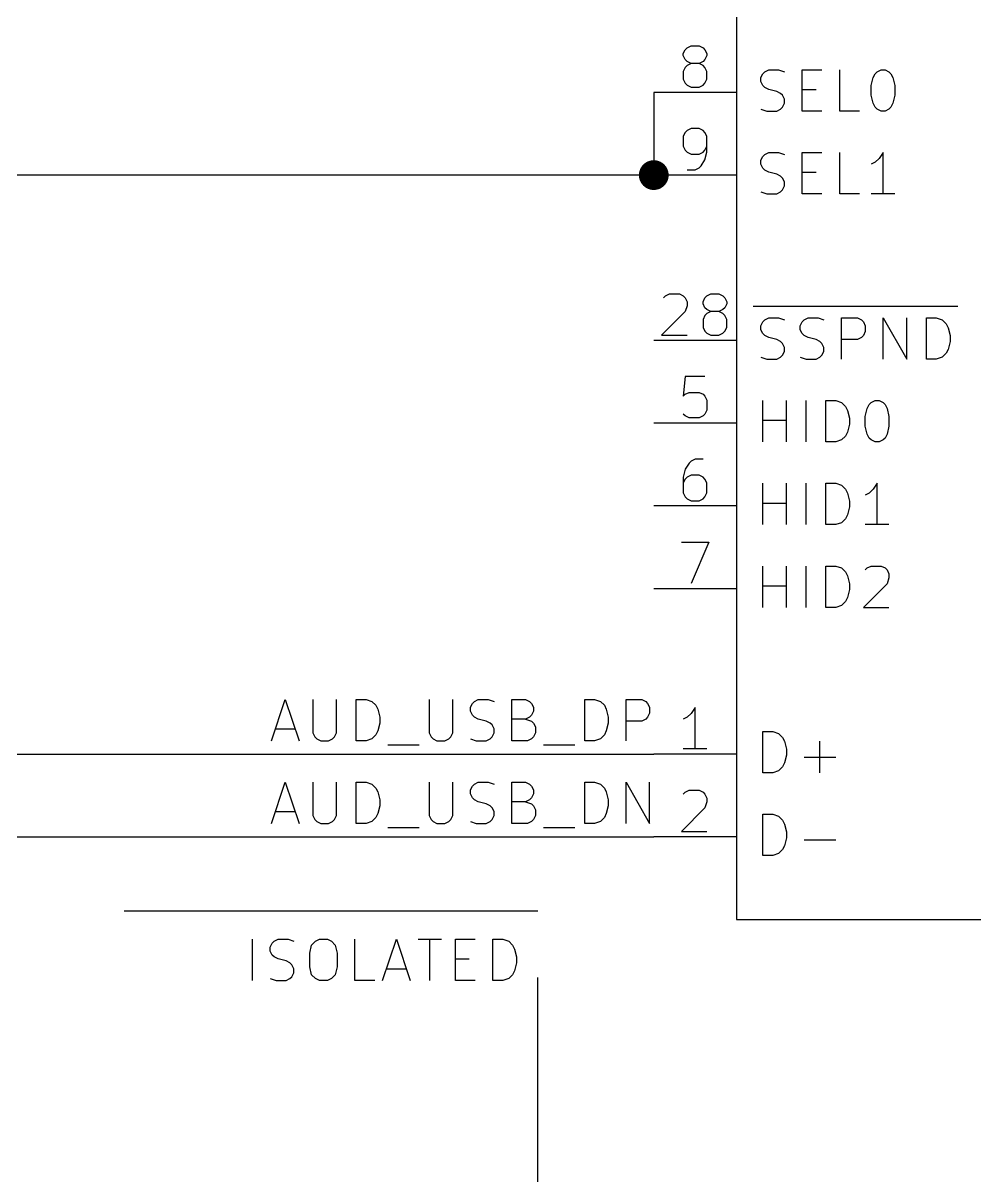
# Model space of a CAD drawing. Extents: x 0.4 to 16.1, y -11.3 to -0.4.
# Drawn here: x 9.428 to 10.578, y -8.6 to -7.206 of the extents above; entities that cross this region are included whole.
import ezdxf

# ---------------------------------------------------------------- set-up
doc = ezdxf.new("R2010")
doc.units = 0
doc.header["$MEASUREMENT"] = 0
doc.linetypes.add('DASHED', pattern=[0.75, 0.5, -0.25])
for name, color, linetype in [('BLACK', 7, 'CONTINUOUS'), ('BLUE3', 171, 'CONTINUOUS'), ('CYAN2', 4, 'CONTINUOUS'), ('GREEN2', 3, 'CONTINUOUS'), ('LYELLOW', 51, 'CONTINUOUS'), ('RED2', 1, 'CONTINUOUS')]:
    doc.layers.add(name, color=color, linetype=linetype)

msp = doc.modelspace()

# ---------------------------------------------------------------- linework, layer by layer
at = {"layer": 'BLACK', "linetype": 'CONTINUOUS'}
for p, q in [((9.72789, -8.07387), (9.74455, -8.02387)), ((9.74455, -8.02387), (9.76122, -8.07387)), ((9.77789, -8.02387), (9.77789, -8.06434)), ((9.80646, -8.06434), (9.80646, -8.02387)), ((9.83027, -8.07387), (9.83027, -8.02387)), ((9.83027, -8.02387), (9.84217, -8.02387)), ((9.84217, -8.02387), (9.84931, -8.02625)), ((9.84931, -8.02625), (9.85407, -8.03101)), ((9.91836, -8.02387), (9.91836, -8.06434)), ((9.94693, -8.06434), (9.94693, -8.02387)), ((9.97074, -8.02863), (9.97313, -8.02625)), ((9.97313, -8.02625), (9.97789, -8.02387)), ((9.97789, -8.02387), (9.98979, -8.02387)), ((9.98979, -8.02387), (9.99693, -8.02625)), ((10.0184, -8.07387), (10.0184, -8.02387)), ((10.0184, -8.02387), (10.035, -8.02387)), ((10.035, -8.02387), (10.0398, -8.02625)), ((10.0398, -8.02625), (10.0422, -8.02863)), ((10.1065, -8.07387), (10.1065, -8.02387)), ((10.1065, -8.02387), (10.1184, -8.02387)), ((10.1184, -8.02387), (10.1255, -8.02625)), ((10.1255, -8.02625), (10.1303, -8.03101)), ((10.1565, -8.07387), (10.1565, -8.02387)), ((10.1565, -8.02387), (10.1755, -8.02387)), ((10.1755, -8.02387), (10.1803, -8.02625)), ((10.1803, -8.02625), (10.1826, -8.02863)), ((9.85407, -8.03101), (9.85646, -8.03577)), ((9.85646, -8.03577), (9.85884, -8.0453)), ((9.96836, -8.03339), (9.97074, -8.02863)), ((9.96836, -8.03815), (9.96836, -8.03339)), ((9.97074, -8.04291), (9.96836, -8.03815)), ((10.0422, -8.02863), (10.0446, -8.03339)), ((10.0446, -8.03815), (10.0422, -8.04291)), ((10.0446, -8.03339), (10.0446, -8.03815)), ((10.1303, -8.03101), (10.1326, -8.03577)), ((10.1326, -8.03577), (10.135, -8.0453)), ((10.1826, -8.02863), (10.185, -8.03339)), ((10.185, -8.04053), (10.1826, -8.0453)), ((10.185, -8.03339), (10.185, -8.04053)), ((9.85884, -8.05244), (9.85646, -8.06196)), ((9.85884, -8.0453), (9.85884, -8.05244)), ((9.97313, -8.0453), (9.97074, -8.04291)), ((9.97789, -8.04767), (9.97313, -8.0453)), ((9.98741, -8.05006), (9.97789, -8.04767)), ((9.99217, -8.05244), (9.98741, -8.05006)), ((9.99455, -8.05482), (9.99217, -8.05244)), ((9.99693, -8.05958), (9.99455, -8.05482)), ((10.035, -8.04767), (10.0184, -8.04767)), ((10.0398, -8.0453), (10.035, -8.04767)), ((10.035, -8.04767), (10.0422, -8.05006)), ((10.0422, -8.04291), (10.0398, -8.0453)), ((10.0422, -8.05006), (10.0446, -8.05244)), ((10.0446, -8.05244), (10.0469, -8.0572)), ((10.135, -8.05244), (10.1326, -8.06196)), ((10.135, -8.0453), (10.135, -8.05244)), ((10.1755, -8.05006), (10.1565, -8.05006)), ((10.1803, -8.04767), (10.1755, -8.05006)), ((10.1826, -8.0453), (10.1803, -8.04767)), ((9.73265, -8.05958), (9.75646, -8.05958)), ((9.77789, -8.06434), (9.78027, -8.0691)), ((9.78027, -8.0691), (9.78265, -8.07148)), ((9.8017, -8.07148), (9.80407, -8.0691)), ((9.80407, -8.0691), (9.80646, -8.06434)), ((9.85407, -8.06672), (9.84931, -8.07148)), ((9.85646, -8.06196), (9.85407, -8.06672)), ((9.91836, -8.06434), (9.92074, -8.0691)), ((9.92074, -8.0691), (9.92313, -8.07148)), ((9.94217, -8.07148), (9.94455, -8.0691)), ((9.94455, -8.0691), (9.94693, -8.06434)), ((9.99217, -8.07148), (9.99455, -8.0691)), ((9.99455, -8.0691), (9.99693, -8.06434)), ((9.99693, -8.06434), (9.99693, -8.05958)), ((10.0446, -8.0691), (10.0422, -8.07148)), ((10.0469, -8.06434), (10.0446, -8.0691)), ((10.0469, -8.0572), (10.0469, -8.06434)), ((10.1303, -8.06672), (10.1255, -8.07148)), ((10.1326, -8.06196), (10.1303, -8.06672)), ((9.78265, -8.07148), (9.78741, -8.07387)), ((9.78741, -8.07387), (9.79693, -8.07387)), ((9.79693, -8.07387), (9.8017, -8.07148)), ((9.84217, -8.07387), (9.83027, -8.07387)), ((9.84931, -8.07148), (9.84217, -8.07387)), ((9.86836, -8.07863), (9.90646, -8.07863)), ((9.92313, -8.07148), (9.92789, -8.07387)), ((9.92789, -8.07387), (9.93741, -8.07387)), ((9.93741, -8.07387), (9.94217, -8.07148)), ((9.96836, -8.07148), (9.9755, -8.07387)), ((9.9755, -8.07387), (9.98741, -8.07387)), ((9.98741, -8.07387), (9.99217, -8.07148)), ((10.0374, -8.07387), (10.0184, -8.07387)), ((10.0422, -8.07148), (10.0374, -8.07387)), ((10.0565, -8.07863), (10.0946, -8.07863)), ((10.1184, -8.07387), (10.1065, -8.07387)), ((10.1255, -8.07148), (10.1184, -8.07387)), ((9.72789, -8.17387), (9.74455, -8.12387)), ((9.74455, -8.12387), (9.76122, -8.17387)), ((9.77789, -8.12387), (9.77789, -8.16434)), ((9.80646, -8.16434), (9.80646, -8.12387)), ((9.83027, -8.17387), (9.83027, -8.12387)), ((9.83027, -8.12387), (9.84217, -8.12387)), ((9.84217, -8.12387), (9.84931, -8.12625)), ((9.91836, -8.12387), (9.91836, -8.16434)), ((9.94693, -8.16434), (9.94693, -8.12387)), ((9.97313, -8.12625), (9.97789, -8.12387)), ((9.97789, -8.12387), (9.98979, -8.12387)), ((9.98979, -8.12387), (9.99693, -8.12625)), ((10.0184, -8.17387), (10.0184, -8.12387)), ((10.0184, -8.12387), (10.035, -8.12387)), ((10.035, -8.12387), (10.0398, -8.12625)), ((10.1065, -8.17387), (10.1065, -8.12387)), ((10.1065, -8.12387), (10.1184, -8.12387)), ((10.1184, -8.12387), (10.1255, -8.12625)), ((10.1565, -8.17387), (10.1565, -8.12387)), ((10.1565, -8.12387), (10.185, -8.17387)), ((10.185, -8.17387), (10.185, -8.12387)), ((9.84931, -8.12625), (9.85407, -8.13101)), ((9.85407, -8.13101), (9.85646, -8.13577)), ((9.85646, -8.13577), (9.85884, -8.1453)), ((9.96836, -8.13339), (9.97074, -8.12863)), ((9.96836, -8.13815), (9.96836, -8.13339)), ((9.97074, -8.14291), (9.96836, -8.13815)), ((9.97074, -8.12863), (9.97313, -8.12625)), ((10.0398, -8.12625), (10.0422, -8.12863)), ((10.0422, -8.12863), (10.0446, -8.13339)), ((10.0446, -8.13815), (10.0422, -8.14291)), ((10.0446, -8.13339), (10.0446, -8.13815)), ((10.1255, -8.12625), (10.1303, -8.13101)), ((10.1303, -8.13101), (10.1326, -8.13577)), ((10.1326, -8.13577), (10.135, -8.1453)), ((9.85884, -8.15244), (9.85646, -8.16196)), ((9.85884, -8.1453), (9.85884, -8.15244)), ((9.97313, -8.1453), (9.97074, -8.14291)), ((9.97789, -8.14767), (9.97313, -8.1453)), ((9.98741, -8.15006), (9.97789, -8.14767)), ((9.99217, -8.15244), (9.98741, -8.15006)), ((9.99455, -8.15482), (9.99217, -8.15244)), ((10.035, -8.14767), (10.0184, -8.14767)), ((10.0398, -8.1453), (10.035, -8.14767)), ((10.035, -8.14767), (10.0422, -8.15006)), ((10.0422, -8.14291), (10.0398, -8.1453)), ((10.0422, -8.15006), (10.0446, -8.15244)), ((10.0446, -8.15244), (10.0469, -8.1572)), ((10.135, -8.15244), (10.1326, -8.16196)), ((10.135, -8.1453), (10.135, -8.15244)), ((9.73265, -8.15958), (9.75646, -8.15958)), ((9.77789, -8.16434), (9.78027, -8.1691)), ((9.80407, -8.1691), (9.80646, -8.16434)), ((9.85407, -8.16672), (9.84931, -8.17148)), ((9.85646, -8.16196), (9.85407, -8.16672)), ((9.91836, -8.16434), (9.92074, -8.1691)), ((9.94455, -8.1691), (9.94693, -8.16434)), ((9.99693, -8.15958), (9.99455, -8.15482)), ((9.99455, -8.1691), (9.99693, -8.16434)), ((9.99693, -8.16434), (9.99693, -8.15958)), ((10.0469, -8.16434), (10.0446, -8.1691)), ((10.0469, -8.1572), (10.0469, -8.16434)), ((10.1303, -8.16672), (10.1255, -8.17148)), ((10.1326, -8.16196), (10.1303, -8.16672)), ((9.78027, -8.1691), (9.78265, -8.17148)), ((9.78265, -8.17148), (9.78741, -8.17387)), ((9.78741, -8.17387), (9.79693, -8.17387)), ((9.79693, -8.17387), (9.8017, -8.17148)), ((9.8017, -8.17148), (9.80407, -8.1691)), ((9.84217, -8.17387), (9.83027, -8.17387)), ((9.84931, -8.17148), (9.84217, -8.17387)), ((9.86836, -8.17863), (9.90646, -8.17863)), ((9.92074, -8.1691), (9.92313, -8.17148)), ((9.92313, -8.17148), (9.92789, -8.17387)), ((9.92789, -8.17387), (9.93741, -8.17387)), ((9.93741, -8.17387), (9.94217, -8.17148)), ((9.94217, -8.17148), (9.94455, -8.1691)), ((9.96836, -8.17148), (9.9755, -8.17387)), ((9.9755, -8.17387), (9.98741, -8.17387)), ((9.98741, -8.17387), (9.99217, -8.17148)), ((9.99217, -8.17148), (9.99455, -8.1691)), ((10.0374, -8.17387), (10.0184, -8.17387)), ((10.0422, -8.17148), (10.0374, -8.17387)), ((10.0446, -8.1691), (10.0422, -8.17148)), ((10.0565, -8.17863), (10.0946, -8.17863)), ((10.1184, -8.17387), (10.1065, -8.17387)), ((10.1255, -8.17148), (10.1184, -8.17387))]:
    msp.add_line(p, q, dxfattribs=at)
at = {"layer": 'BLUE3', "linetype": 'DASHED'}
for p, q in [((10.05, -8.28), (8.37, -8.28)), ((10.05, -9.61), (10.05, -8.28))]:
    msp.add_line(p, q, dxfattribs=at)
at = {"layer": 'BLUE3', "linetype": 'CONTINUOUS'}
for p, q in [((9.70503, -8.36387), (9.70503, -8.31387)), ((9.72646, -8.32339), (9.72884, -8.31863)), ((9.72884, -8.31863), (9.73122, -8.31625)), ((9.73122, -8.31625), (9.73598, -8.31387)), ((9.73598, -8.31387), (9.74789, -8.31387)), ((9.74789, -8.31387), (9.75503, -8.31625)), ((9.77646, -8.32101), (9.78122, -8.31625)), ((9.78122, -8.31625), (9.78598, -8.31387)), ((9.78598, -8.31387), (9.7955, -8.31387)), ((9.7955, -8.31387), (9.80027, -8.31625)), ((9.80027, -8.31625), (9.80503, -8.32101)), ((9.82884, -8.36387), (9.82884, -8.31387)), ((9.86217, -8.36387), (9.87884, -8.31387)), ((9.87884, -8.31387), (9.8955, -8.36387)), ((9.90503, -8.31387), (9.9336, -8.31387)), ((9.91931, -8.36387), (9.91931, -8.31387)), ((9.95027, -8.36387), (9.95027, -8.31387)), ((9.95027, -8.31387), (9.97407, -8.31387)), ((9.9955, -8.36387), (9.9955, -8.31387)), ((9.9955, -8.31387), (10.0074, -8.31387)), ((10.0074, -8.31387), (10.0146, -8.31625)), ((10.0146, -8.31625), (10.0193, -8.32101)), ((9.72646, -8.32815), (9.72646, -8.32339)), ((9.72884, -8.33291), (9.72646, -8.32815)), ((9.73122, -8.3353), (9.72884, -8.33291)), ((9.77407, -8.33053), (9.77646, -8.32101)), ((9.77407, -8.3472), (9.77407, -8.33053)), ((9.80503, -8.32101), (9.80741, -8.33053)), ((9.80741, -8.33053), (9.80741, -8.3472)), ((10.0193, -8.32101), (10.0217, -8.32577)), ((10.0217, -8.32577), (10.0241, -8.3353)), ((9.73598, -8.33767), (9.73122, -8.3353)), ((9.7455, -8.34006), (9.73598, -8.33767)), ((9.75027, -8.34244), (9.7455, -8.34006)), ((9.75265, -8.34482), (9.75027, -8.34244)), ((9.75503, -8.34958), (9.75265, -8.34482)), ((9.77646, -8.35672), (9.77407, -8.3472)), ((9.80741, -8.3472), (9.80503, -8.35672)), ((9.95027, -8.33767), (9.96693, -8.33767)), ((10.0241, -8.34244), (10.0217, -8.35196)), ((10.0241, -8.3353), (10.0241, -8.34244)), ((9.72646, -8.36148), (9.7336, -8.36387)), ((9.7455, -8.36387), (9.75027, -8.36148)), ((9.75027, -8.36148), (9.75265, -8.3591)), ((9.75265, -8.3591), (9.75503, -8.35434)), ((9.75503, -8.35434), (9.75503, -8.34958)), ((9.78122, -8.36148), (9.77646, -8.35672)), ((9.78598, -8.36387), (9.78122, -8.36148)), ((9.80027, -8.36148), (9.7955, -8.36387)), ((9.80503, -8.35672), (9.80027, -8.36148)), ((9.86693, -8.34958), (9.89074, -8.34958)), ((10.0146, -8.36148), (10.0074, -8.36387)), ((10.0193, -8.35672), (10.0146, -8.36148)), ((10.0217, -8.35196), (10.0193, -8.35672)), ((9.7336, -8.36387), (9.7455, -8.36387)), ((9.7955, -8.36387), (9.78598, -8.36387)), ((9.85265, -8.36387), (9.82884, -8.36387)), ((9.97407, -8.36387), (9.95027, -8.36387)), ((10.0074, -8.36387), (9.9955, -8.36387))]:
    msp.add_line(p, q, dxfattribs=at)
at = {"layer": 'CYAN2', "linetype": 'CONTINUOUS'}
for p, q in [((10.3195, -7.27214), (10.3219, -7.26738)), ((10.3195, -7.2769), (10.3195, -7.27214)), ((10.3219, -7.26738), (10.3243, -7.265)), ((10.3243, -7.265), (10.329, -7.26262)), ((10.329, -7.26262), (10.3409, -7.26262)), ((10.3409, -7.26262), (10.3481, -7.265)), ((10.3695, -7.31262), (10.3695, -7.26262)), ((10.3695, -7.26262), (10.3933, -7.26262)), ((10.4148, -7.31262), (10.4148, -7.26262)), ((10.4529, -7.28167), (10.4552, -7.27214)), ((10.4552, -7.27214), (10.4576, -7.26738)), ((10.4576, -7.26738), (10.46, -7.265)), ((10.46, -7.265), (10.4648, -7.26262)), ((10.4648, -7.26262), (10.4695, -7.26262)), ((10.4695, -7.26262), (10.4743, -7.265)), ((10.4743, -7.265), (10.4767, -7.26738)), ((10.4767, -7.26738), (10.479, -7.27214)), ((10.479, -7.27214), (10.4814, -7.28167)), ((10.3219, -7.28167), (10.3195, -7.2769)), ((10.3243, -7.28405), (10.3219, -7.28167)), ((10.329, -7.28643), (10.3243, -7.28405)), ((10.3386, -7.28881), (10.329, -7.28643)), ((10.3433, -7.29119), (10.3386, -7.28881)), ((10.3695, -7.28643), (10.3862, -7.28643)), ((10.4529, -7.29357), (10.4529, -7.28167)), ((10.4814, -7.28167), (10.4814, -7.29357)), ((10.3457, -7.29357), (10.3433, -7.29119)), ((10.3481, -7.29833), (10.3457, -7.29357)), ((10.3457, -7.30785), (10.3481, -7.30309)), ((10.3481, -7.30309), (10.3481, -7.29833)), ((10.4552, -7.30309), (10.4529, -7.29357)), ((10.4576, -7.30785), (10.4552, -7.30309)), ((10.479, -7.30309), (10.4767, -7.30785)), ((10.4814, -7.29357), (10.479, -7.30309)), ((10.3195, -7.31024), (10.3267, -7.31262)), ((10.3267, -7.31262), (10.3386, -7.31262)), ((10.3386, -7.31262), (10.3433, -7.31024)), ((10.3433, -7.31024), (10.3457, -7.30785)), ((10.3933, -7.31262), (10.3695, -7.31262)), ((10.4386, -7.31262), (10.4148, -7.31262)), ((10.46, -7.31024), (10.4576, -7.30785)), ((10.4648, -7.31262), (10.46, -7.31024)), ((10.4695, -7.31262), (10.4648, -7.31262)), ((10.4743, -7.31024), (10.4695, -7.31262)), ((10.4767, -7.30785), (10.4743, -7.31024)), ((10.3195, -7.37214), (10.3219, -7.36738)), ((10.3195, -7.3769), (10.3195, -7.37214)), ((10.3219, -7.36738), (10.3243, -7.365)), ((10.3243, -7.365), (10.329, -7.36262)), ((10.329, -7.36262), (10.3409, -7.36262)), ((10.3409, -7.36262), (10.3481, -7.365)), ((10.3695, -7.41262), (10.3695, -7.36262)), ((10.3695, -7.36262), (10.3933, -7.36262)), ((10.4148, -7.41262), (10.4148, -7.36262)), ((10.4624, -7.36976), (10.4576, -7.37452)), ((10.4671, -7.36262), (10.4624, -7.36976)), ((10.4671, -7.41262), (10.4671, -7.36262)), ((10.3219, -7.38167), (10.3195, -7.3769)), ((10.3243, -7.38405), (10.3219, -7.38167)), ((10.329, -7.38643), (10.3243, -7.38405)), ((10.3386, -7.38881), (10.329, -7.38643)), ((10.3695, -7.38643), (10.3862, -7.38643)), ((10.4576, -7.37452), (10.4529, -7.3769)), ((10.3433, -7.39119), (10.3386, -7.38881)), ((10.3457, -7.39357), (10.3433, -7.39119)), ((10.3481, -7.39833), (10.3457, -7.39357)), ((10.3481, -7.40309), (10.3481, -7.39833)), ((10.3195, -7.41024), (10.3267, -7.41262)), ((10.3267, -7.41262), (10.3386, -7.41262)), ((10.3386, -7.41262), (10.3433, -7.41024)), ((10.3433, -7.41024), (10.3457, -7.40785)), ((10.3457, -7.40785), (10.3481, -7.40309)), ((10.3933, -7.41262), (10.3695, -7.41262)), ((10.4386, -7.41262), (10.4148, -7.41262)), ((10.4814, -7.41262), (10.4529, -7.41262)), ((10.31, -7.5485), (10.3576, -7.5485)), ((10.3576, -7.5485), (10.4052, -7.5485)), ((10.4052, -7.5485), (10.4552, -7.5485)), ((10.4552, -7.5485), (10.5076, -7.5485)), ((10.5076, -7.5485), (10.5576, -7.5485)), ((10.3195, -7.57214), (10.3219, -7.56738)), ((10.3219, -7.56738), (10.3243, -7.565)), ((10.3243, -7.565), (10.329, -7.56262)), ((10.329, -7.56262), (10.3409, -7.56262)), ((10.3409, -7.56262), (10.3481, -7.565)), ((10.3671, -7.57214), (10.3695, -7.56738)), ((10.3695, -7.56738), (10.3719, -7.565)), ((10.3719, -7.565), (10.3767, -7.56262)), ((10.3767, -7.56262), (10.3886, -7.56262)), ((10.3886, -7.56262), (10.3957, -7.565)), ((10.4171, -7.61262), (10.4171, -7.56262)), ((10.4171, -7.56262), (10.4362, -7.56262)), ((10.4362, -7.56262), (10.4409, -7.565)), ((10.4409, -7.565), (10.4433, -7.56738)), ((10.4433, -7.56738), (10.4457, -7.57214)), ((10.4671, -7.61262), (10.4671, -7.56262)), ((10.4671, -7.56262), (10.4957, -7.61262)), ((10.4957, -7.61262), (10.4957, -7.56262)), ((10.5195, -7.61262), (10.5195, -7.56262)), ((10.5195, -7.56262), (10.5314, -7.56262)), ((10.5314, -7.56262), (10.5386, -7.565)), ((10.5386, -7.565), (10.5433, -7.56976)), ((10.3195, -7.5769), (10.3195, -7.57214)), ((10.3219, -7.58167), (10.3195, -7.5769)), ((10.3243, -7.58405), (10.3219, -7.58167)), ((10.3671, -7.5769), (10.3671, -7.57214)), ((10.3695, -7.58167), (10.3671, -7.5769)), ((10.3719, -7.58405), (10.3695, -7.58167)), ((10.4457, -7.57928), (10.4433, -7.58405)), ((10.4457, -7.57214), (10.4457, -7.57928)), ((10.5433, -7.56976), (10.5457, -7.57452)), ((10.5457, -7.57452), (10.5481, -7.58405)), ((10.329, -7.58643), (10.3243, -7.58405)), ((10.3386, -7.58881), (10.329, -7.58643)), ((10.3433, -7.59119), (10.3386, -7.58881)), ((10.3457, -7.59357), (10.3433, -7.59119)), ((10.3481, -7.59833), (10.3457, -7.59357)), ((10.3767, -7.58643), (10.3719, -7.58405)), ((10.3862, -7.58881), (10.3767, -7.58643)), ((10.3909, -7.59119), (10.3862, -7.58881)), ((10.3933, -7.59357), (10.3909, -7.59119)), ((10.3957, -7.59833), (10.3933, -7.59357)), ((10.4362, -7.58881), (10.4171, -7.58881)), ((10.4409, -7.58643), (10.4362, -7.58881)), ((10.4433, -7.58405), (10.4409, -7.58643)), ((10.5481, -7.59119), (10.5457, -7.60071)), ((10.5481, -7.58405), (10.5481, -7.59119)), ((10.3433, -7.61024), (10.3457, -7.60785)), ((10.3457, -7.60785), (10.3481, -7.60309)), ((10.3481, -7.60309), (10.3481, -7.59833)), ((10.3909, -7.61024), (10.3933, -7.60785)), ((10.3933, -7.60785), (10.3957, -7.60309)), ((10.3957, -7.60309), (10.3957, -7.59833)), ((10.5433, -7.60547), (10.5386, -7.61024)), ((10.5457, -7.60071), (10.5433, -7.60547)), ((10.3195, -7.61024), (10.3267, -7.61262)), ((10.3267, -7.61262), (10.3386, -7.61262)), ((10.3386, -7.61262), (10.3433, -7.61024)), ((10.3671, -7.61024), (10.3743, -7.61262)), ((10.3743, -7.61262), (10.3862, -7.61262)), ((10.3862, -7.61262), (10.3909, -7.61024)), ((10.5314, -7.61262), (10.5195, -7.61262)), ((10.5386, -7.61024), (10.5314, -7.61262)), ((10.3219, -7.71262), (10.3219, -7.66262)), ((10.3505, -7.71262), (10.3505, -7.66262)), ((10.3743, -7.71262), (10.3743, -7.66262)), ((10.3981, -7.71262), (10.3981, -7.66262)), ((10.3981, -7.66262), (10.41, -7.66262)), ((10.41, -7.66262), (10.4171, -7.665)), ((10.4171, -7.665), (10.4219, -7.66976)), ((10.4505, -7.66738), (10.4529, -7.665)), ((10.4529, -7.665), (10.4576, -7.66262)), ((10.4576, -7.66262), (10.4624, -7.66262)), ((10.4624, -7.66262), (10.4671, -7.665)), ((10.4671, -7.665), (10.4695, -7.66738)), ((10.4219, -7.66976), (10.4243, -7.67452)), ((10.4243, -7.67452), (10.4267, -7.68405)), ((10.4457, -7.68167), (10.4481, -7.67214)), ((10.4481, -7.67214), (10.4505, -7.66738)), ((10.4695, -7.66738), (10.4719, -7.67214)), ((10.4719, -7.67214), (10.4743, -7.68167)), ((10.3219, -7.68643), (10.3505, -7.68643)), ((10.4267, -7.69119), (10.4243, -7.70071)), ((10.4267, -7.68405), (10.4267, -7.69119)), ((10.4457, -7.69357), (10.4457, -7.68167)), ((10.4481, -7.70309), (10.4457, -7.69357)), ((10.4743, -7.69357), (10.4719, -7.70309)), ((10.4743, -7.68167), (10.4743, -7.69357)), ((10.4219, -7.70547), (10.4171, -7.71024)), ((10.4243, -7.70071), (10.4219, -7.70547)), ((10.4505, -7.70785), (10.4481, -7.70309)), ((10.4719, -7.70309), (10.4695, -7.70785)), ((10.41, -7.71262), (10.3981, -7.71262)), ((10.4171, -7.71024), (10.41, -7.71262)), ((10.4529, -7.71024), (10.4505, -7.70785)), ((10.4576, -7.71262), (10.4529, -7.71024)), ((10.4624, -7.71262), (10.4576, -7.71262)), ((10.4671, -7.71024), (10.4624, -7.71262)), ((10.4695, -7.70785), (10.4671, -7.71024)), ((10.3219, -7.81262), (10.3219, -7.76262)), ((10.3505, -7.81262), (10.3505, -7.76262)), ((10.3743, -7.81262), (10.3743, -7.76262)), ((10.3981, -7.81262), (10.3981, -7.76262)), ((10.3981, -7.76262), (10.41, -7.76262)), ((10.41, -7.76262), (10.4171, -7.765)), ((10.46, -7.76262), (10.4552, -7.76976)), ((10.46, -7.81262), (10.46, -7.76262)), ((10.4171, -7.765), (10.4219, -7.76976)), ((10.4219, -7.76976), (10.4243, -7.77452)), ((10.4243, -7.77452), (10.4267, -7.78405)), ((10.4505, -7.77452), (10.4457, -7.7769)), ((10.4552, -7.76976), (10.4505, -7.77452)), ((10.3219, -7.78643), (10.3505, -7.78643)), ((10.4267, -7.79119), (10.4243, -7.80071)), ((10.4267, -7.78405), (10.4267, -7.79119)), ((10.4243, -7.80071), (10.4219, -7.80547)), ((10.41, -7.81262), (10.3981, -7.81262)), ((10.4171, -7.81024), (10.41, -7.81262)), ((10.4219, -7.80547), (10.4171, -7.81024)), ((10.4743, -7.81262), (10.4457, -7.81262)), ((10.3219, -7.91262), (10.3219, -7.86262)), ((10.3505, -7.91262), (10.3505, -7.86262)), ((10.3743, -7.91262), (10.3743, -7.86262)), ((10.3981, -7.91262), (10.3981, -7.86262)), ((10.3981, -7.86262), (10.41, -7.86262)), ((10.41, -7.86262), (10.4171, -7.865)), ((10.4171, -7.865), (10.4219, -7.86976)), ((10.4219, -7.86976), (10.4243, -7.87452)), ((10.4243, -7.87452), (10.4267, -7.88405)), ((10.4457, -7.86738), (10.4481, -7.865)), ((10.4481, -7.865), (10.4529, -7.86262)), ((10.4529, -7.86262), (10.4648, -7.86262)), ((10.4648, -7.86262), (10.4695, -7.865)), ((10.4695, -7.865), (10.4719, -7.86738)), ((10.4719, -7.86738), (10.4743, -7.87214)), ((10.4743, -7.87214), (10.4743, -7.8769)), ((10.3219, -7.88643), (10.3505, -7.88643)), ((10.4267, -7.88405), (10.4267, -7.89119)), ((10.4719, -7.88405), (10.4433, -7.91262)), ((10.4743, -7.8769), (10.4719, -7.88405)), ((10.4243, -7.90071), (10.4219, -7.90547)), ((10.4267, -7.89119), (10.4243, -7.90071)), ((10.41, -7.91262), (10.3981, -7.91262)), ((10.4171, -7.91024), (10.41, -7.91262)), ((10.4219, -7.90547), (10.4171, -7.91024)), ((10.4433, -7.91262), (10.4743, -7.91262)), ((10.3219, -8.11262), (10.3219, -8.06262)), ((10.3219, -8.06262), (10.3338, -8.06262)), ((10.3338, -8.06262), (10.3409, -8.065)), ((10.3409, -8.065), (10.3457, -8.06976)), ((10.3457, -8.06976), (10.3481, -8.07452)), ((10.3481, -8.07452), (10.3505, -8.08405)), ((10.3909, -8.11262), (10.3909, -8.07452)), ((10.3505, -8.09119), (10.3481, -8.10071)), ((10.3505, -8.08405), (10.3505, -8.09119)), ((10.3719, -8.09357), (10.41, -8.09357)), ((10.3409, -8.11024), (10.3338, -8.11262)), ((10.3457, -8.10547), (10.3409, -8.11024)), ((10.3481, -8.10071), (10.3457, -8.10547)), ((10.3338, -8.11262), (10.3219, -8.11262)), ((10.3219, -8.21262), (10.3219, -8.16262)), ((10.3219, -8.16262), (10.3338, -8.16262)), ((10.3338, -8.16262), (10.3409, -8.165)), ((10.3409, -8.165), (10.3457, -8.16976)), ((10.3457, -8.16976), (10.3481, -8.17452)), ((10.3481, -8.17452), (10.3505, -8.18405)), ((10.3505, -8.19119), (10.3481, -8.20071)), ((10.3505, -8.18405), (10.3505, -8.19119)), ((10.3719, -8.19357), (10.41, -8.19357)), ((10.3457, -8.20547), (10.3409, -8.21024)), ((10.3481, -8.20071), (10.3457, -8.20547)), ((10.3338, -8.21262), (10.3219, -8.21262)), ((10.3409, -8.21024), (10.3338, -8.21262))]:
    msp.add_line(p, q, dxfattribs=at)
at = {"layer": 'GREEN2', "linetype": 'CONTINUOUS'}
for p, q in [((10.19, -7.29), (10.19, -7.39)), ((10.19, -7.39), (9.1, -7.39)), ((8.41, -8.09), (10.19, -8.09)), ((8.51, -8.19), (10.19, -8.19))]:
    msp.add_line(p, q, dxfattribs=at)
at = {"layer": 'GREEN2', "const_width": 0.018}
msp.add_lwpolyline([(10.181, -7.39, 1), (10.199, -7.39, 1)], format="xyb", close=True, dxfattribs=at)
at = {"layer": 'LYELLOW', "linetype": 'CONTINUOUS'}
for p, q in [((10.29, -6.69), (10.29, -8.29)), ((10.29, -8.29), (11.49, -8.29))]:
    msp.add_line(p, q, dxfattribs=at)
at = {"layer": 'RED2', "linetype": 'CONTINUOUS'}
for p, q in [((10.29, -6.69), (10.29, -8.29)), ((10.29, -6.69), (10.29, -8.29)), ((10.2305, -7.236), (10.2352, -7.23362)), ((10.2352, -7.23362), (10.2448, -7.23362)), ((10.2448, -7.23362), (10.2495, -7.236)), ((10.2257, -7.24314), (10.2281, -7.23838)), ((10.2257, -7.24552), (10.2257, -7.24314)), ((10.2281, -7.25028), (10.2257, -7.24552)), ((10.2281, -7.23838), (10.2305, -7.236)), ((10.2495, -7.236), (10.2519, -7.23838)), ((10.2519, -7.23838), (10.2543, -7.24314)), ((10.2543, -7.24552), (10.2519, -7.25028)), ((10.2543, -7.24314), (10.2543, -7.24552)), ((10.2281, -7.25981), (10.2257, -7.26457)), ((10.2305, -7.25267), (10.2281, -7.25028)), ((10.2305, -7.25743), (10.2281, -7.25981)), ((10.2352, -7.25505), (10.2305, -7.25267)), ((10.2352, -7.25505), (10.2305, -7.25743)), ((10.2448, -7.25505), (10.2352, -7.25505)), ((10.2495, -7.25267), (10.2448, -7.25505)), ((10.2495, -7.25743), (10.2448, -7.25505)), ((10.2519, -7.25028), (10.2495, -7.25267)), ((10.2519, -7.25981), (10.2495, -7.25743)), ((10.2543, -7.26457), (10.2519, -7.25981)), ((10.2257, -7.26457), (10.2257, -7.27409)), ((10.2257, -7.27409), (10.2281, -7.27885)), ((10.2519, -7.27885), (10.2543, -7.27409)), ((10.2543, -7.27409), (10.2543, -7.26457)), ((10.2281, -7.27885), (10.2305, -7.28124)), ((10.2305, -7.28124), (10.2352, -7.28362)), ((10.2352, -7.28362), (10.2448, -7.28362)), ((10.2448, -7.28362), (10.2495, -7.28124)), ((10.2495, -7.28124), (10.2519, -7.27885)), ((10.29, -7.29), (10.19, -7.29)), ((10.2281, -7.33838), (10.2257, -7.34314)), ((10.2257, -7.34314), (10.2257, -7.35505)), ((10.2305, -7.336), (10.2281, -7.33838)), ((10.2352, -7.33362), (10.2305, -7.336)), ((10.2448, -7.33362), (10.2352, -7.33362)), ((10.2495, -7.336), (10.2448, -7.33362)), ((10.2519, -7.33838), (10.2495, -7.336)), ((10.2543, -7.34314), (10.2519, -7.33838)), ((10.2543, -7.36219), (10.2543, -7.34314)), ((10.2257, -7.35505), (10.2281, -7.35981)), ((10.2519, -7.35981), (10.2543, -7.35505)), ((10.2281, -7.35981), (10.2305, -7.36219)), ((10.2305, -7.36219), (10.2352, -7.36457)), ((10.2352, -7.36457), (10.2448, -7.36457)), ((10.2448, -7.36457), (10.2495, -7.36219)), ((10.2471, -7.37885), (10.2519, -7.37171)), ((10.2495, -7.36219), (10.2519, -7.35981)), ((10.2519, -7.37171), (10.2543, -7.36219)), ((10.2305, -7.38362), (10.24, -7.38362)), ((10.24, -7.38362), (10.2448, -7.38124)), ((10.2448, -7.38124), (10.2471, -7.37885)), ((10.29, -7.39), (10.19, -7.39)), ((10.2019, -7.53838), (10.2043, -7.536)), ((10.2043, -7.536), (10.209, -7.53362)), ((10.209, -7.53362), (10.2209, -7.53362)), ((10.2209, -7.53362), (10.2257, -7.536)), ((10.2257, -7.536), (10.2281, -7.53838)), ((10.2281, -7.53838), (10.2305, -7.54314)), ((10.2495, -7.54314), (10.2519, -7.53838)), ((10.2519, -7.53838), (10.2543, -7.536)), ((10.2543, -7.536), (10.259, -7.53362)), ((10.259, -7.53362), (10.2686, -7.53362)), ((10.2686, -7.53362), (10.2733, -7.536)), ((10.2733, -7.536), (10.2757, -7.53838)), ((10.2757, -7.53838), (10.2781, -7.54314)), ((10.2305, -7.5479), (10.2281, -7.55505)), ((10.2305, -7.54314), (10.2305, -7.5479)), ((10.2495, -7.54552), (10.2495, -7.54314)), ((10.2519, -7.55028), (10.2495, -7.54552)), ((10.2543, -7.55267), (10.2519, -7.55028)), ((10.259, -7.55505), (10.2543, -7.55267)), ((10.2733, -7.55267), (10.2686, -7.55505)), ((10.2757, -7.55028), (10.2733, -7.55267)), ((10.2781, -7.54552), (10.2757, -7.55028)), ((10.2781, -7.54314), (10.2781, -7.54552)), ((10.2281, -7.55505), (10.1995, -7.58362)), ((10.2519, -7.55981), (10.2495, -7.56457)), ((10.2495, -7.56457), (10.2495, -7.57409)), ((10.2543, -7.55743), (10.2519, -7.55981)), ((10.259, -7.55505), (10.2543, -7.55743)), ((10.2686, -7.55505), (10.259, -7.55505)), ((10.2733, -7.55743), (10.2686, -7.55505)), ((10.2757, -7.55981), (10.2733, -7.55743)), ((10.2781, -7.56457), (10.2757, -7.55981)), ((10.2781, -7.57409), (10.2781, -7.56457)), ((10.2495, -7.57409), (10.2519, -7.57885)), ((10.2519, -7.57885), (10.2543, -7.58124)), ((10.2543, -7.58124), (10.259, -7.58362)), ((10.2686, -7.58362), (10.2733, -7.58124)), ((10.2733, -7.58124), (10.2757, -7.57885)), ((10.2757, -7.57885), (10.2781, -7.57409)), ((10.29, -7.59), (10.19, -7.59)), ((10.1995, -7.58362), (10.2305, -7.58362)), ((10.259, -7.58362), (10.2686, -7.58362)), ((10.2281, -7.63362), (10.2257, -7.65743)), ((10.2519, -7.63362), (10.2281, -7.63362)), ((10.2257, -7.65743), (10.2281, -7.65505)), ((10.2281, -7.65505), (10.2329, -7.65267)), ((10.2329, -7.65267), (10.2448, -7.65267)), ((10.2448, -7.65267), (10.2495, -7.65505)), ((10.2495, -7.65505), (10.2519, -7.65743)), ((10.2519, -7.65743), (10.2543, -7.66219)), ((10.2543, -7.66219), (10.2543, -7.67409)), ((10.2281, -7.68124), (10.2257, -7.67885)), ((10.2519, -7.67885), (10.2495, -7.68124)), ((10.2543, -7.67409), (10.2519, -7.67885)), ((10.29, -7.69), (10.19, -7.69)), ((10.2329, -7.68362), (10.2281, -7.68124)), ((10.2448, -7.68362), (10.2329, -7.68362)), ((10.2495, -7.68124), (10.2448, -7.68362)), ((10.24, -7.73362), (10.2352, -7.736)), ((10.2495, -7.73362), (10.24, -7.73362)), ((10.2281, -7.74552), (10.2257, -7.75505)), ((10.2329, -7.73838), (10.2281, -7.74552)), ((10.2352, -7.736), (10.2329, -7.73838)), ((10.2257, -7.75505), (10.2257, -7.77409)), ((10.2281, -7.75743), (10.2257, -7.76219)), ((10.2305, -7.75505), (10.2281, -7.75743)), ((10.2352, -7.75267), (10.2305, -7.75505)), ((10.2448, -7.75267), (10.2352, -7.75267)), ((10.2495, -7.75505), (10.2448, -7.75267)), ((10.2519, -7.75743), (10.2495, -7.75505)), ((10.2543, -7.76219), (10.2519, -7.75743)), ((10.2543, -7.77409), (10.2543, -7.76219)), ((10.2257, -7.77409), (10.2281, -7.77885)), ((10.2519, -7.77885), (10.2543, -7.77409)), ((10.29, -7.79), (10.19, -7.79)), ((10.2281, -7.77885), (10.2305, -7.78124)), ((10.2305, -7.78124), (10.2352, -7.78362)), ((10.2352, -7.78362), (10.2448, -7.78362)), ((10.2448, -7.78362), (10.2495, -7.78124)), ((10.2495, -7.78124), (10.2519, -7.77885)), ((10.2233, -7.83362), (10.2567, -7.83362)), ((10.2567, -7.83362), (10.2352, -7.88362)), ((10.29, -7.89), (10.19, -7.89)), ((10.2352, -8.04076), (10.2305, -8.04552)), ((10.24, -8.03362), (10.2352, -8.04076)), ((10.24, -8.08362), (10.24, -8.03362)), ((10.2305, -8.04552), (10.2257, -8.0479)), ((10.2543, -8.08362), (10.2257, -8.08362)), ((10.29, -8.09), (10.19, -8.09)), ((10.2257, -8.13838), (10.2281, -8.136)), ((10.2281, -8.136), (10.2329, -8.13362)), ((10.2329, -8.13362), (10.2448, -8.13362)), ((10.2448, -8.13362), (10.2495, -8.136)), ((10.2495, -8.136), (10.2519, -8.13838)), ((10.2519, -8.13838), (10.2543, -8.14314)), ((10.2543, -8.1479), (10.2519, -8.15505)), ((10.2543, -8.14314), (10.2543, -8.1479)), ((10.2519, -8.15505), (10.2233, -8.18362)), ((10.29, -8.19), (10.19, -8.19)), ((10.2233, -8.18362), (10.2543, -8.18362)), ((10.29, -8.29), (11.49, -8.29)), ((10.29, -8.29), (11.49, -8.29))]:
    msp.add_line(p, q, dxfattribs=at)

doc.saveas('drawing.dxf')
